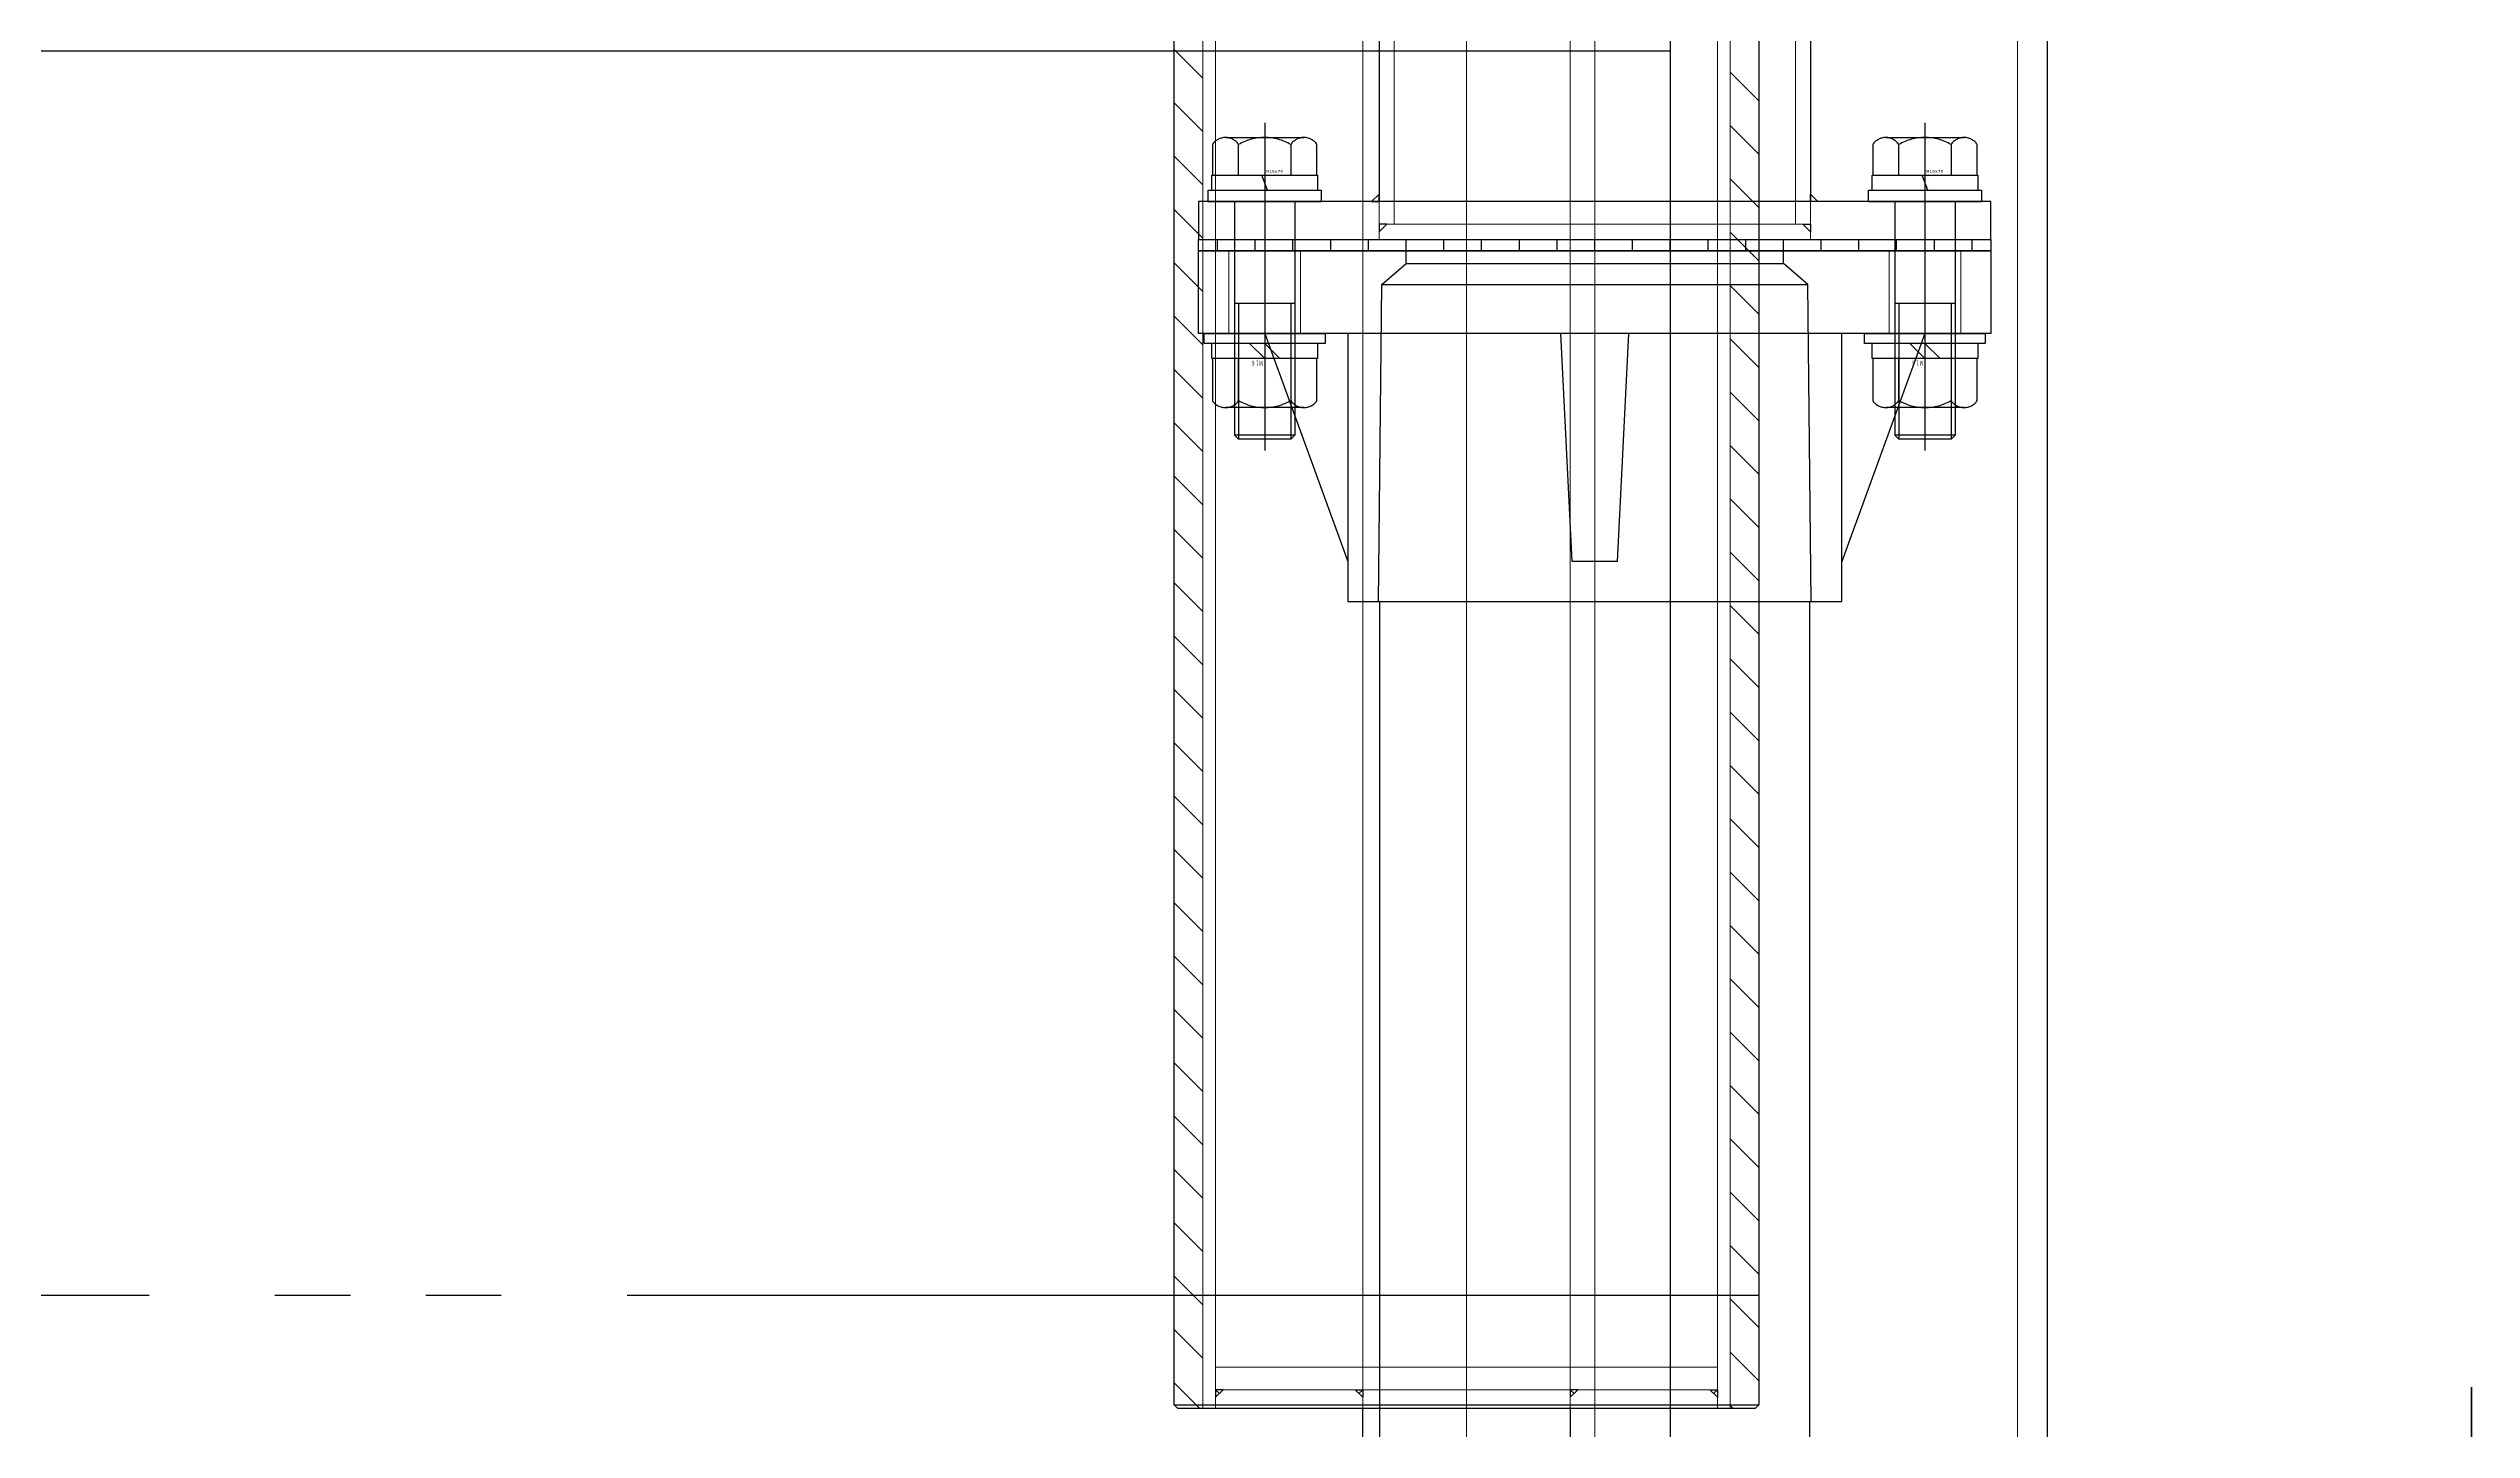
# Model space of a CAD drawing. Units: millimetres at full size. Extents: x -18456 to 18937, y -12290 to 13871.
# Drawn here: x 3115 to 5041, y 2267 to 3366 of the extents above; entities that cross this region are included whole.
import ezdxf
from ezdxf.enums import TextEntityAlignment as Align

# ---------------------------------------------------------------- set-up
doc = ezdxf.new("R2010")
doc.units = ezdxf.units.MM
doc.header["$LTSCALE"] = 100
doc.linetypes.add('CHAIN2', pattern=[12, 9, -1, 1, -1])
doc.linetypes.add('DOUBLE_CHAIN2', pattern=[12.8, 9, -1, 0.6, -0.6, 0.6, -1])
for name, color, linetype in [('0-2_0', 2, 'Continuous'), ('0-3_06_PHANTOM', 2, 'DOUBLE_CHAIN2'), ('0-6_10_DRAFT', 1, 'Continuous')]:
    doc.layers.add(name, color=color, linetype=linetype)
for name, color, linetype, lineweight in [('0-7_05_CENTER', 2, 'CHAIN2', 18), ('0-8_04_HIDDEN', 7, 'Continuous', 18), ('1-0', 30, 'Continuous', 70)]:
    doc.layers.add(name, color=color, linetype=linetype, lineweight=lineweight)
doc.styles.add('ＭＳ ゴシック', font='')
doc.styles.get('ＭＳ ゴシック').set_extended_font_data('MS Gothic')

# ---------------------------------------------------------------- blocks, each defined once
blk = doc.blocks.new('A$C54C30508_1')
at = {"layer": '0-2_0', "color": 134}
for p, q in [((517.85, -1460), (517.85, -1510)), ((632.15, -1460), (632.15, -1510)), ((680, -1510), (470, -1510)), ((470, -1510), (470, -1520)), ((680, -1520), (680, -1510)), ((470, -1520), (680, -1520))]:
    blk.add_line(p, q, dxfattribs=at)
at = {"layer": '0-2_0', "color": 3}
for points in [[(517.85, -1510), (517.85, -1508), (515.85, -1510)], [(632.15, -1510), (632.15, -1508), (634.15, -1510)], [(517.85, -1516), (517.85, -1518), (519.85, -1516)], [(632.15, -1516), (632.15, -1518), (630.15, -1516)]]:
    blk.add_lwpolyline(points, close=True, dxfattribs=at)
at = {"layer": '0-7_05_CENTER'}
for p, q in [((575, -1526.82), (575, -1398.66)), ((487.5, -1534.91), (487.5, -1495.23)), ((662.5, -1534.91), (662.5, -1495.23))]:
    blk.add_line(p, q, dxfattribs=at)
at = {"layer": '0-8_04_HIDDEN'}
for p, q in [((521.85, -1414), (521.85, -1516)), ((628.15, -1414), (628.15, -1516)), ((517.85, -1510), (517.85, -1520)), ((632.15, -1520), (632.15, -1510)), ((517.85, -1516), (632.15, -1516))]:
    blk.add_line(p, q, dxfattribs=at)
blk = doc.blocks.new('A$C049B7EE3_1')
at = {"layer": '0-2_0', "rotation": 270}
blk.add_blockref('A$C54C30508_1', (1440, 650), dxfattribs=at)
blk = doc.blocks.new('M16Nza_1_1')
at = {"layer": '0-3_06_PHANTOM', "color": 7}
for p, q in [((-10.39, 19.6), (10.39, 19.6)), ((-13.85, 17.74), (-13.85, 6.6)), ((-6.92, 6.6), (-6.92, 17.74)), ((6.93, 17.74), (6.93, 6.6)), ((13.85, 6.6), (13.85, 17.74)), ((-4, 6.6), (0, 2.6)), ((0, 6.6), (4, 2.6)), ((14, 6.6), (14, 2.6))]:
    blk.add_line(p, q, dxfattribs=at)
at = {"layer": '0-3_06_PHANTOM', "color": 7, "linetype": 'CHAIN2'}
blk.add_line((0, 0), (0, 19.6), dxfattribs=at)
at = {"layer": '0-3_06_PHANTOM', "color": 7}
blk.add_lwpolyline([(-14, 2.6), (-14, 6.6), (14, 6.6)], dxfattribs=at)
blk.add_lwpolyline([(-16, 2.6), (16, 2.6), (16, 0), (-16, 0)], close=True, dxfattribs=at)
for centre, radius, start, end in [((-10.39, 15.44), 4.16, 33.626, 146.374), ((0, 5.75), 13.85, 60, 120), ((10.39, 15.44), 4.16, 33.626, 146.374)]:
    blk.add_arc(centre, radius, start, end, dxfattribs=at)
at = {"layer": '0-6_10_DRAFT', "style": 'ＭＳ ゴシック', "width": 0.6}
blk.add_text('Ｍ１６', height=1.257, dxfattribs=at).set_placement((0.41, 6.78), align=Align.BOTTOM_LEFT)
blk = doc.blocks.new('A$C31EE73BD_1_1')
at = {"layer": '0-3_06_PHANTOM', "color": 3, "linetype": 'Continuous'}
for p, q in [((-3, 100), (0, 100)), ((-3, 90), (0, 90)), ((-3, 80), (0, 80)), ((-3, 70), (0, 70)), ((-3, 60), (0, 60)), ((-3, 50), (0, 50)), ((-3, 40), (0, 40)), ((-3, 30), (0, 30)), ((-3, 20), (0, 20)), ((-3, 10), (0, 10)), ((-3, 0), (0, 0)), ((-3, -10), (0, -10)), ((-3, -20), (0, -20)), ((-3, -30), (0, -30)), ((-3, -40), (0, -40)), ((-3, -50), (0, -50)), ((-3, -60), (0, -60)), ((-3, -70), (0, -70)), ((-3, -80), (0, -80)), ((-3, -90), (0, -90)), ((-3, -100), (0, -100))]:
    blk.add_line(p, q, dxfattribs=at)
at = {"layer": '0-3_06_PHANTOM', "color": 3}
blk.add_lwpolyline([(0, -105), (-3, -105), (-3, 105), (0, 105)], close=True, dxfattribs=at)
blk = doc.blocks.new('TSフランジ-JIS10K-100mma_1')
at = {"layer": '0-3_06_PHANTOM'}
for p, q in [((-65.5, 93), (65.5, 93)), ((-65.5, 22), (-65.5, 93)), ((65.5, 93), (65.5, 22)), ((-87.5, 22), (-65.5, 82.44)), ((-6, 82.44), (-9, 22)), ((6, 82.44), (-6, 82.44)), ((6, 82.44), (9, 22)), ((87.5, 22), (65.5, 82.44)), ((105, 22), (-105, 22)), ((-105, 22), (-105, 0)), ((105, 0), (105, 22)), ((-105, 0), (105, 0))]:
    blk.add_line(p, q, dxfattribs=at)
at = {"layer": '0-6_10_DRAFT'}
for p, q in [((-56.48, 9), (56.48, 9)), ((-50, 3.4), (50, 3.4))]:
    blk.add_line(p, q, dxfattribs=at)
for points in [[(-57.35, 93), (-56.48, 9), (-50, 3.4), (-50, 0)], [(57.35, 93), (56.48, 9), (50, 3.4), (50, 0)]]:
    blk.add_lwpolyline(points, dxfattribs=at)
at = {"layer": '0-7_05_CENTER'}
for p, q in [((0, 0), (0, 93)), ((-87.5, -9.29), (-87.5, 31.42)), ((87.5, -9.29), (87.5, 31.42))]:
    blk.add_line(p, q, dxfattribs=at)
at = {"layer": '0-8_04_HIDDEN', "color": 2}
for p, q in [((-97, 0), (-97, 22)), ((-78, 0), (-78, 22)), ((78, 0), (78, 22)), ((97, 0), (97, 22))]:
    blk.add_line(p, q, dxfattribs=at)
blk = doc.blocks.new('A$C458E1DAF')
at = {"layer": '0-3_06_PHANTOM', "color": 7, "linetype": 'CHAIN2'}
blk.add_line((0, 20.91), (0, -66), dxfattribs=at)
at = {"layer": '0-3_06_PHANTOM', "color": 7}
for p, q in [((-13.85, 15.14), (-13.85, 7)), ((-10.39, 17), (10.39, 17)), ((-6.92, 7), (-6.92, 15.14)), ((6.92, 15.14), (6.92, 7)), ((13.85, 7), (13.85, 15.14)), ((-14, 3), (-14, 7)), ((-14, 7), (14, 7)), ((0.73, 3), (-0.73, 7)), ((14, 7), (14, 3)), ((-15, 0), (-15, 3)), ((-15, 3), (15, 3)), ((-15, 0), (15, 0)), ((-8, 0), (-8, -61.92)), ((8, 0), (8, -61.92)), ((15, 3), (15, 0)), ((8, -27), (-8, -27)), ((-6.92, -27), (-6.92, -63)), ((6.92, -27), (6.92, -63))]:
    blk.add_line(p, q, dxfattribs=at)
for points in [[(8, -61.92), (-8, -61.92), (-6.92, -63)], [(8, -61.92), (6.92, -63), (-6.92, -63)]]:
    blk.add_lwpolyline(points, dxfattribs=at)
for centre, radius, start, end in [((-10.39, 12.84), 4.16, 33.626, 146.374), ((0, 3.15), 13.85, 60, 120), ((10.39, 12.84), 4.16, 33.626, 146.374)]:
    blk.add_arc(centre, radius, start, end, dxfattribs=at)
at = {"layer": '0-6_10_DRAFT', "style": 'ＭＳ ゴシック', "width": 1.5}
blk.add_text('M16x70', height=0.733, dxfattribs=at).set_placement((0.41, 7.48), align=Align.BOTTOM_LEFT)
blk = doc.blocks.new('A$C3C656437_1_1')
at = {"layer": '0-3_06_PHANTOM', "color": 7}
for p, q in [((-50, 452), (314, 452)), ((-50, 338), (314, 338))]:
    blk.add_line(p, q, dxfattribs=at)
at = {"layer": '0-7_05_CENTER'}
blk.add_line((-50, 395), (314, 395), dxfattribs=at)
at = {"layer": '0-3_06_PHANTOM', "xscale": -1, "rotation": 90}
blk.add_blockref('TSフランジ-JIS10K-100mma_1', (407, 395), dxfattribs=at)
at = {"layer": '0-3_06_PHANTOM'}
for name, p, rotation in [('A$C458E1DAF', (420, 482.5), 270), ('M16Nza_1_1', (385, 482.5), 90), ('A$C458E1DAF', (420, 307.5), 270), ('M16Nza_1_1', (385, 307.5), 90)]:
    blk.add_blockref(name, p, dxfattribs=dict(at, rotation=rotation))
blk.add_blockref('A$C31EE73BD_1_1', (410, 395), dxfattribs=at)
blk = doc.blocks.new('A$C67F20274_1_1')
at = {"layer": '0-3_06_PHANTOM', "color": 3, "linetype": 'Continuous'}
blk.add_line((-1, -1), (0, 0), dxfattribs=at)
at = {"layer": '0-3_06_PHANTOM', "color": 3}
blk.add_lwpolyline([(0, 0), (-2, 0), (0, -2)], close=True, dxfattribs=at)
blk = doc.blocks.new('A$C0D2E09A6_1_1')
at = {"layer": '0-3_06_PHANTOM', "color": 3, "linetype": 'Continuous'}
for p, q in [((-980, 70.72), (-973.22, 77.5)), ((-966.68, 69.9), (-959.08, 77.5)), ((-952.53, 69.9), (-944.93, 77.5)), ((-938.39, 69.9), (-930.79, 77.5)), ((-924.25, 69.9), (-916.65, 77.5)), ((-910.11, 69.9), (-902.51, 77.5)), ((-895.96, 69.9), (-888.36, 77.5)), ((-881.82, 69.9), (-874.22, 77.5)), ((-867.68, 69.9), (-860.08, 77.5)), ((-853.54, 69.9), (-845.94, 77.5)), ((-839.4, 69.9), (-831.8, 77.5)), ((-825.25, 69.9), (-817.65, 77.5)), ((-811.11, 69.9), (-803.51, 77.5)), ((-796.97, 69.9), (-789.37, 77.5)), ((-782.83, 69.9), (-775.23, 77.5)), ((-768.69, 69.9), (-761.09, 77.5)), ((-754.54, 69.9), (-746.94, 77.5)), ((-740.4, 69.9), (-732.8, 77.5)), ((-726.26, 69.9), (-718.66, 77.5)), ((-712.12, 69.9), (-704.52, 77.5)), ((-697.97, 69.9), (-690.37, 77.5)), ((-683.83, 69.9), (-676.23, 77.5)), ((-669.69, 69.9), (-662.09, 77.5)), ((-655.55, 69.9), (-647.95, 77.5)), ((-641.41, 69.9), (-633.81, 77.5)), ((-627.26, 69.9), (-619.66, 77.5)), ((-980, -70.7), (-979.2, -69.9)), ((-972.65, -77.5), (-965.05, -69.9)), ((-958.51, -77.5), (-950.91, -69.9)), ((-944.37, -77.5), (-936.77, -69.9)), ((-930.23, -77.5), (-922.63, -69.9)), ((-916.09, -77.5), (-908.49, -69.9)), ((-901.94, -77.5), (-894.34, -69.9)), ((-887.8, -77.5), (-880.2, -69.9)), ((-873.66, -77.5), (-866.06, -69.9)), ((-859.52, -77.5), (-851.92, -69.9)), ((-845.37, -77.5), (-837.77, -69.9)), ((-831.23, -77.5), (-823.63, -69.9)), ((-817.09, -77.5), (-809.49, -69.9)), ((-802.95, -77.5), (-795.35, -69.9)), ((-788.81, -77.5), (-781.21, -69.9)), ((-774.66, -77.5), (-767.06, -69.9)), ((-760.52, -77.5), (-752.92, -69.9)), ((-746.38, -77.5), (-738.78, -69.9)), ((-732.24, -77.5), (-724.64, -69.9)), ((-718.1, -77.5), (-710.5, -69.9)), ((-703.95, -77.5), (-696.35, -69.9)), ((-689.81, -77.5), (-682.21, -69.9)), ((-675.67, -77.5), (-668.07, -69.9)), ((-661.53, -77.5), (-653.93, -69.9)), ((-647.38, -77.5), (-639.78, -69.9)), ((-633.24, -77.5), (-625.64, -69.9))]:
    blk.add_line(p, q, dxfattribs=at)
at = {"layer": '0-3_06_PHANTOM', "color": 7}
blk.add_line((-979, 77.5), (-979, -77.5), dxfattribs=at)
blk.add_lwpolyline([(-979, 77.5), (979, 77.5), (980, 76.5), (980, -76.5), (979, -77.5), (-979, -77.5), (-980, -76.5), (-980, 76.5)], close=True, dxfattribs=at)
blk.add_lwpolyline([(-980, -27.5), (-1030, -27.5), (-1031, -26.5), (-1031, 26.5), (-1030, 27.5), (-980, 27.5)], dxfattribs=at)
at = {"layer": '0-7_05_CENTER'}
blk.add_line((-1232.35, 0), (1092.61, 0), dxfattribs=at)
at = {"layer": '0-8_04_HIDDEN'}
for p, q in [((-980, 69.9), (980, 69.9)), ((-980, 66.5), (980, 66.5)), ((-975, 66.5), (-975, -66.5)), ((-969, 66.5), (-969, -66.5)), ((-980, 27.5), (980, 27.5)), ((980, -27.5), (-980, -27.5)), ((-980, -66.5), (980, -66.5)), ((-980, -69.9), (980, -69.9))]:
    blk.add_line(p, q, dxfattribs=at)
at = {"layer": '0-3_06_PHANTOM'}
for p in [(-975, 66.5), (-975, -27.5)]:
    blk.add_blockref('A$C67F20274_1_1', p, dxfattribs=at)
at = {"layer": '0-3_06_PHANTOM', "xscale": -1, "rotation": 180}
for p in [(-975, 27.5), (-975, -66.5)]:
    blk.add_blockref('A$C67F20274_1_1', p, dxfattribs=at)
blk = doc.blocks.new('A$C26C2434A_1')
at = {"layer": '0-3_06_PHANTOM', "rotation": 90}
blk.add_blockref('A$C0D2E09A6_1_1', (-54, -1050), dxfattribs=at)
blk = doc.blocks.new('A$C18DB4058_1')
at = {"layer": '0-3_06_PHANTOM', "rotation": 270}
blk.add_blockref('A$C26C2434A_1', (2130.2, -54), dxfattribs=at)
blk = doc.blocks.new('A$C092B7092_1_1')
at = {"layer": '0-3_06_PHANTOM', "color": 7}
blk.add_line((2065, -620), (2590, -620), dxfattribs=at)
blk.add_lwpolyline([(2690, 1000), (2590, 1000), (2590, -1000), (2690, -1000)], close=True, dxfattribs=at)
at = {"layer": '0-8_04_HIDDEN'}
blk.add_line((2682, -1000), (2682, 1000), dxfattribs=at)

msp = doc.modelspace()

# ---------------------------------------------------------------- linework, layer by layer
at = {"layer": '0-3_06_PHANTOM', "color": 5}
msp.add_lwpolyline([(-2453.3, 8074), (4474.7, 8074), (4474.7, 2374), (-2453.3, 2374)], close=True, dxfattribs=at)
at = {"layer": '1-0'}
msp.add_lwpolyline([(5041.3, 2301.1), (5041.3, 815), (-472, 815), (-472, 6951.5), (1890.2, 6951.5), (1310.6, 6796.2)], dxfattribs=at)

# ---------------------------------------------------------------- block references
at = {"layer": '0-2_0', "xscale": 3, "yscale": 3}
msp.add_blockref('A$C092B7092_1_1', (-3365.8, 5224), dxfattribs=at)
at = {"layer": '0-2_0', "xscale": 3, "yscale": 3, "rotation": 90}
for name, p in [('A$C18DB4058_1', (4242.2, 1983.4)), ('A$C3C656437_1_1', (5529.2, 1984)), ('A$C049B7EE3_1', (4569.2, 3454))]:
    msp.add_blockref(name, p, dxfattribs=at)
at = {"layer": '0-8_04_HIDDEN', "xscale": 3, "yscale": 3}
msp.add_blockref('A$C26C2434A_1', (4404.2, 8374), dxfattribs=at)

doc.saveas('drawing.dxf')
